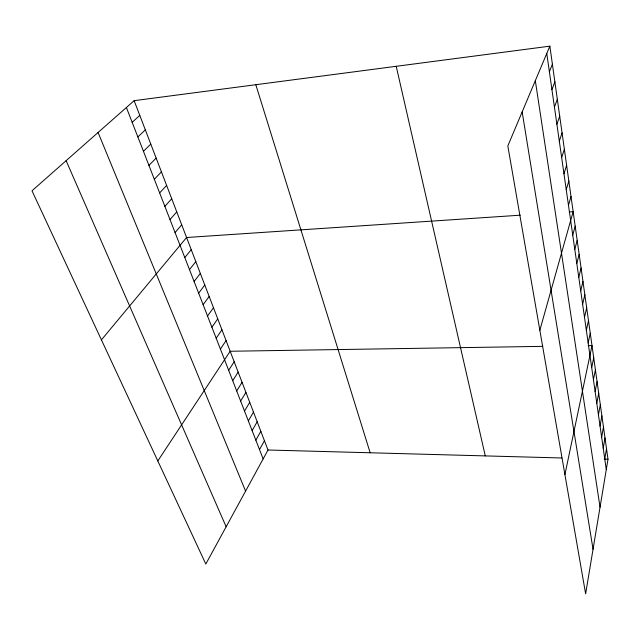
<?xml version="1.0" encoding="UTF-8"?>
<svg xmlns="http://www.w3.org/2000/svg" width="640" height="640" viewBox="0 0 640 640"><rect width="100%" height="100%" fill="white"/><g stroke="black" fill="none" stroke-linecap="round" stroke-linejoin="round"><path stroke-width="0.96" d="M549.856 46.16L608 459.24L585.632 593.84L507.824 145.936L549.856 46.16L134.144 100.664L32 190.792L205.816 564.04L268 450L134.144 100.664M604.76 458.944L606.512 448.648M603.216 448.152L605 437.904M601.648 437.192L603.464 426.992M600.056 426.056L601.904 415.904M598.44 414.744L600.32 404.648M596.8 403.248L598.704 393.208M595.128 391.568L597.072 381.584M593.424 379.704L595.408 369.776M591.704 367.64L593.72 357.776M564.92 474.584L592 345.584L588.184 345.64M588.16 342.904L590.256 333.184M586.352 330.224L588.488 320.584M584.504 317.328L586.68 307.768M582.632 304.216L584.848 294.736M580.72 290.872L582.984 281.48M578.776 277.296L581.08 267.992M576.8 263.48L579.152 254.28M574.792 249.416L577.184 240.32M572.744 235.104L575.184 226.112M539.848 330.256L573.152 211.656L569.264 211.92M568.472 205.248L571.016 196.488M566.24 189.664L568.84 181.032M563.968 173.784L566.624 165.288M561.656 157.6L564.368 149.248M559.296 141.096L562.064 132.896M556.888 124.272L559.72 116.224M554.432 107.112L557.328 99.224M551.928 89.6L554.888 81.888M549.376 71.736L552.4 64.2M259.52 449.592L264.44 440.72M255.84 440.152L260.832 431.312M252.12 430.584L257.184 421.776M248.344 420.88L253.48 412.112M244.512 411.04L249.728 402.32M240.632 401.072L245.92 392.392M236.704 390.96L242.064 382.32M232.712 380.704L238.152 372.112M228.664 370.304L234.184 361.76M157.808 460.96L230.16 351.264L542.736 346.36M220.4 349.056L226.08 340.616M216.176 338.208L221.944 329.816M211.888 327.192L217.744 318.864M207.536 316.016L213.488 307.744M203.128 304.672L209.168 296.464M198.648 293.168L204.784 285.024M194.104 281.48L200.336 273.408M189.488 269.624L195.816 261.624M184.8 257.584L191.232 249.656M101.424 339.872L186.576 237.504L520.232 215.192M175.064 232.56L181.704 224.792M170.008 219.56L176.76 211.88M164.864 206.352L171.728 198.76M159.64 192.92L166.624 185.424M154.328 179.272L161.432 171.872M148.928 165.392L156.152 158.104M143.44 151.288L150.784 144.104M137.856 136.936L145.328 129.864M132.176 122.344L139.784 115.392M268 450L561.864 457.984M604.208 459.136L608 459.24M66.12 160.688L226.144 526.76M98.08 132.488L245.584 491.112M126.4 107.496L263.144 458.912M255.816 84.712L370.16 452.776M396.216 66.304L485.28 455.904M522.168 111.904L593.04 549.28M535.32 80.672L600.032 507.176M546.768 53.504L606.28 469.568"/></g></svg>
